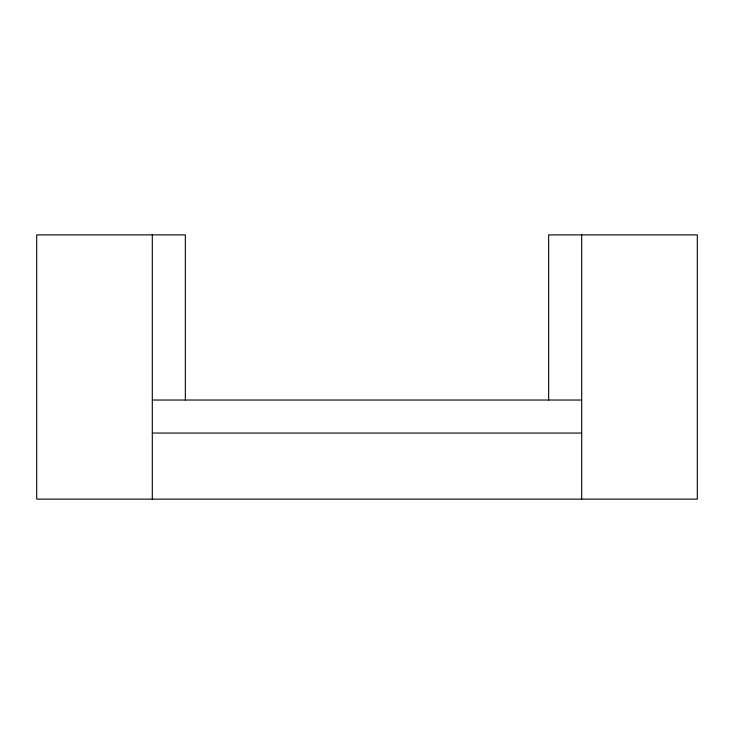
<?xml version="1.0" encoding="UTF-8"?>
<svg xmlns="http://www.w3.org/2000/svg" width="734" height="734" viewBox="0 0 734 734"><rect width="100%" height="100%" fill="white"/><g stroke="black" fill="none" stroke-linecap="round" stroke-linejoin="round"><path stroke-width="1.1" d="M152.305 400.03L581.695 400.03M152.305 433.06L581.695 433.06M581.695 234.88L581.695 499.12M548.665 400.03L548.665 234.88L697.3 234.88L697.3 499.12L36.7 499.12L36.7 234.88L185.335 234.88L185.335 400.03M152.305 234.88L152.305 499.12"/></g></svg>
